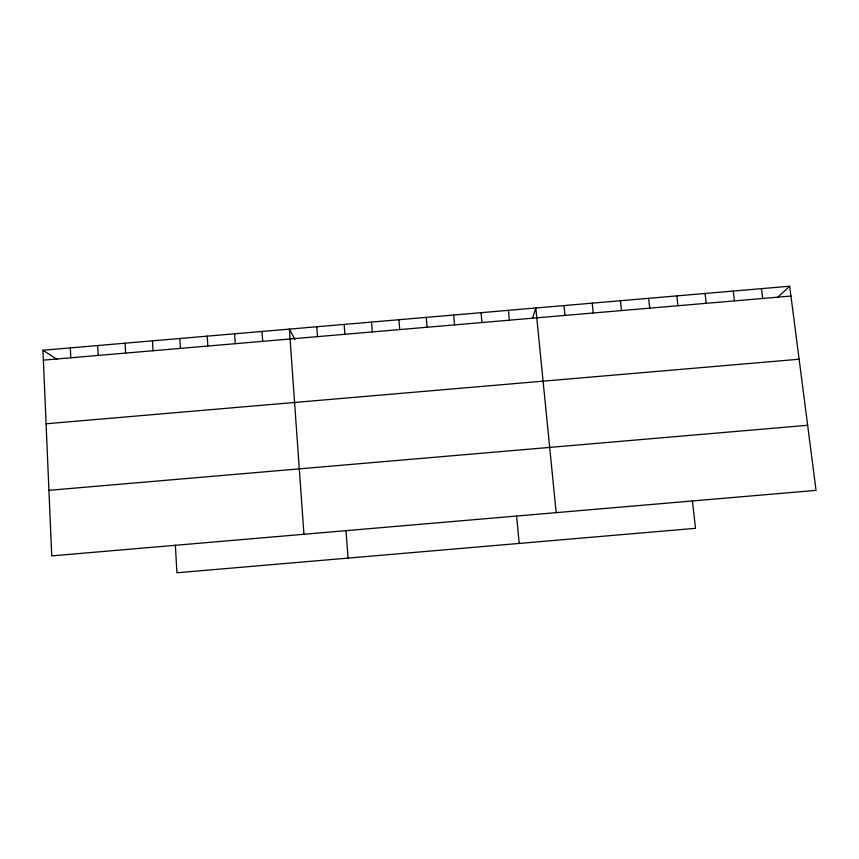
<?xml version="1.0" encoding="UTF-8"?>
<svg xmlns="http://www.w3.org/2000/svg" width="859" height="859" viewBox="0 0 859 859"><rect width="100%" height="100%" fill="white"/><g stroke="black" fill="none" stroke-linecap="round" stroke-linejoin="round"><path stroke-width="1.29" d="M532.698 317.809L535.791 307.984L556.181 512.651M777.374 297.601L789.689 286.219L816.05 490.371L51.723 555.891L42.95 350.236L789.689 286.219M43.369 360.136L790.956 296.044M46.085 423.777L799.117 359.223M48.92 490.328L807.643 425.291M42.95 350.236L57.016 359.352M294.938 339.348L289.376 329.104L303.946 534.277M761.471 288.635L762.717 298.47M733.264 291.051L734.466 300.886M705.056 293.477L706.227 303.313M676.849 295.893L677.987 305.729M692.386 500.861L695.543 528.317L176.933 572.781L175.365 545.186M648.631 298.309L649.748 308.156M620.423 300.725L621.497 310.571M592.216 303.141L593.258 312.998M564.009 305.568L565.018 315.414M508.41 310.335L509.366 320.182M516.603 515.937L519.212 543.436M481.04 312.676L481.953 322.533M453.659 315.028L454.54 324.885M426.279 317.368L427.127 327.236M398.898 319.72L399.725 329.588M371.517 322.071L372.312 331.939M344.137 324.412L344.899 334.291M345.984 530.561L348.067 558.114M316.756 326.764L317.486 336.631M261.995 331.456L262.661 341.334M234.614 333.807L235.248 343.686M207.234 336.148L207.835 346.037M179.853 338.5L180.433 348.389M152.472 340.84L153.02 350.74M125.092 343.192L125.607 353.081M97.711 345.543L98.194 355.433M70.331 347.884L70.782 357.784"/></g></svg>
